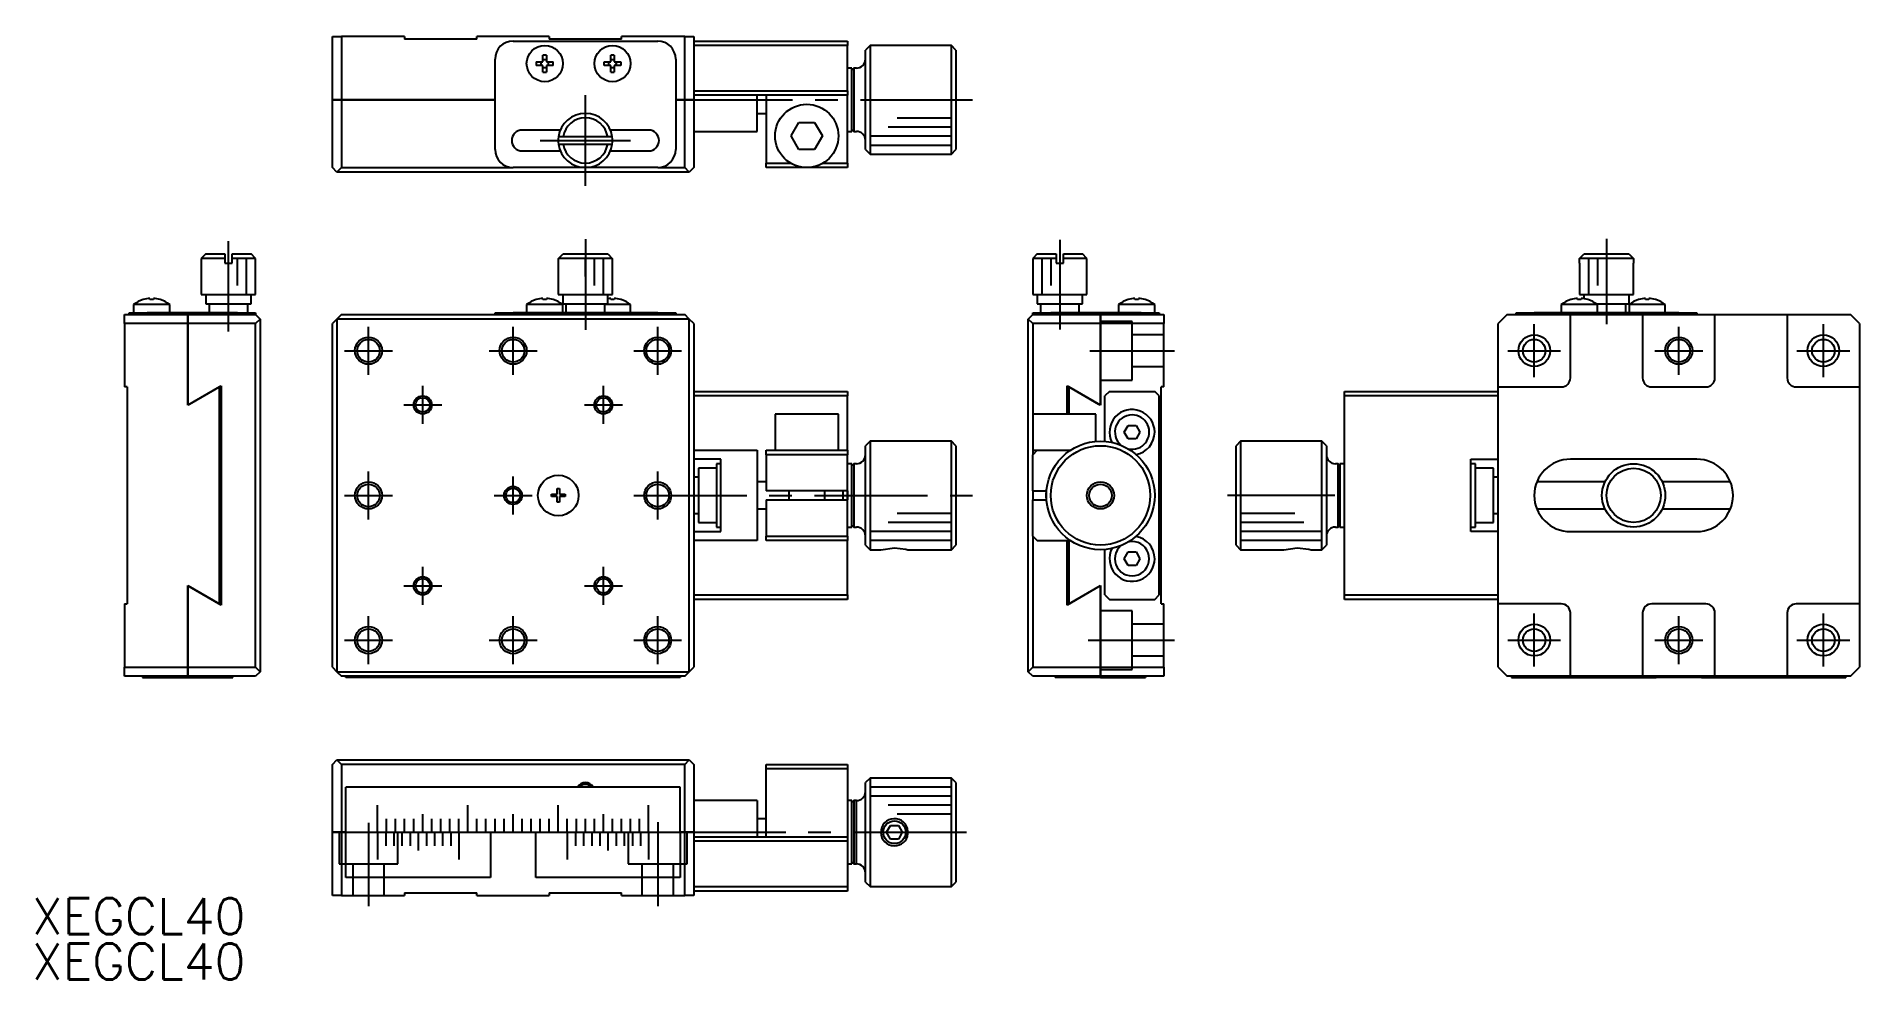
# Model space of a CAD drawing. Extents: x 18 to 220, y 13 to 118.
import ezdxf

# ---------------------------------------------------------------- set-up
doc = ezdxf.new("R2010")
doc.units = 0
doc.header["$LTSCALE"] = 10
doc.linetypes.add('CENTER', pattern=[2, 1.25, -0.25, 0.25, -0.25])
doc.linetypes.add('DASHED', pattern=[3.5, 2, -1.5])
doc.layers.get('0').update_dxf_attribs({"linetype": 'CONTINUOUS'})
doc.layers.add('1', color=7, linetype='CONTINUOUS')
doc.layers.add('CENTER', color=1, linetype='CENTER')
doc.styles.get("Standard").update_dxf_attribs({"font": 'txt.shx', "bigfont": '@extfont2.shx'})

msp = doc.modelspace()

# ---------------------------------------------------------------- linework, layer by layer
at = {"color": 7, "linetype": 'CONTINUOUS'}
for p, q in [((50.5, 110.5), (50.5, 117.5)), ((50.5, 117.5), (51.5, 117.5)), ((51.5, 117.5), (51.5, 110.5)), ((58.5, 117.5), (51.5, 117.5)), ((58.5, 117.5), (58.5, 117.2)), ((66.5, 117.2), (58.5, 117.2)), ((66.5, 117.2), (66.5, 117.5)), ((74.5, 117.5), (66.5, 117.5)), ((74.5, 117.5), (74.5, 117.2)), ((82.5, 117.2), (74.5, 117.2)), ((82.5, 117.2), (82.5, 117.5)), ((89.5, 117.5), (82.5, 117.5)), ((89.5, 110.5), (89.5, 117.5)), ((89.5, 117.5), (90.5, 117.5)), ((90.5, 117.5), (90.5, 110.5)), ((68.5, 105), (68.5, 115)), ((70.5, 117), (86.5, 117)), ((73.8, 114.7), (73.8, 115.428709)), ((74.2, 115.428709), (74.2, 114.7)), ((81.3, 114.7), (81.3, 115.428709)), ((81.7, 115.428709), (81.7, 114.7)), ((88.5, 115), (88.5, 105)), ((90.5, 117), (107.5, 117)), ((107.5, 116.5), (90.5, 116.5)), ((107.5, 117), (107.5, 116.5)), ((107.5, 111.5), (107.5, 116.5)), ((110, 116.5), (109.5, 116)), ((109.5, 105), (109.5, 116)), ((110, 116.5), (110, 104.5)), ((119, 116.5), (110, 116.5)), ((119, 104.5), (119, 116.5)), ((119.5, 116), (119, 116.5)), ((119.5, 116), (119.5, 105)), ((73.071291, 114.7), (73.8, 114.7)), ((73.8, 114.3), (73.071291, 114.3)), ((73.8, 113.571291), (73.8, 114.3)), ((74.2, 114.7), (74.928709, 114.7)), ((74.2, 114.3), (74.2, 113.571291)), ((74.928709, 114.3), (74.2, 114.3)), ((80.571291, 114.7), (81.3, 114.7)), ((81.3, 114.3), (80.571291, 114.3)), ((81.3, 113.571291), (81.3, 114.3)), ((81.7, 114.7), (82.428709, 114.7)), ((81.7, 114.3), (81.7, 113.571291)), ((82.428709, 114.3), (81.7, 114.3)), ((108, 114), (107.5, 114)), ((108, 107), (108, 114)), ((108.2, 114), (108, 113.8)), ((108, 107.2), (108, 113.8)), ((108.2, 114), (108.2, 107)), ((108.5, 114), (108.2, 114)), ((90.5, 111.5), (107.5, 111.5)), ((107.5, 111), (90.5, 111)), ((97.5, 107), (97.5, 111)), ((98.5, 111), (98.5, 103.5)), ((107.5, 111.5), (107.5, 111)), ((107.5, 103.5), (107.5, 111)), ((51.5, 110.5), (50.5, 110.5)), ((50.5, 103), (50.5, 110.5)), ((50.5, 110.5), (51.5, 110.5)), ((51.5, 110.5), (68.5, 110.5)), ((51.5, 110.5), (51.5, 103)), ((68.5, 110.5), (51.5, 110.5)), ((88.5, 110.5), (89.5, 110.5)), ((89.5, 110.5), (88.5, 110.5)), ((90.5, 110.5), (89.5, 110.5)), ((89.5, 103), (89.5, 110.5)), ((89.5, 110.5), (90.5, 110.5)), ((90.5, 110.5), (90.5, 103)), ((97.5, 109), (98.5, 109)), ((75.72917, 107.15), (71.5, 107.15)), ((85.5, 107.15), (81.27083, 107.15)), ((90.5, 107), (97.5, 107)), ((101.267949, 106.5), (102.133975, 108)), ((102.133975, 108), (103.866025, 108)), ((103.866025, 108), (104.732051, 106.5)), ((107.5, 107), (108, 107)), ((108, 107.2), (108.2, 107)), ((108.2, 107), (108.5, 107)), ((76.032207, 106.4), (75.526786, 106.4)), ((75.526786, 105.6), (76.032207, 105.6)), ((80.967793, 106.4), (76.032207, 106.4)), ((76.032207, 105.6), (80.967793, 105.6)), ((81.473214, 106.4), (80.967793, 106.4)), ((80.967793, 105.6), (81.473214, 105.6)), ((102.133975, 105), (101.267949, 106.5)), ((103.866025, 105), (102.133975, 105)), ((104.732051, 106.5), (103.866025, 105)), ((109.5, 105), (110, 104.5)), ((119, 104.5), (119.5, 105)), ((51, 102.5), (50.5, 103)), ((51.5, 103), (51, 102.5)), ((51.5, 103), (70.5, 103)), ((78.5, 103), (70.5, 103)), ((71.5, 104.85), (75.72917, 104.85)), ((86.5, 103), (78.5, 103)), ((81.27083, 104.85), (85.5, 104.85)), ((86.5, 103), (89.5, 103)), ((90, 102.5), (89.5, 103)), ((90.5, 103), (90, 102.5)), ((98.5, 103.5), (101.197224, 103.5)), ((98.5, 103), (98.5, 103.5)), ((103, 103), (98.5, 103)), ((107.5, 103), (103, 103)), ((104.802776, 103.5), (107.5, 103.5)), ((107.5, 103.5), (107.5, 103)), ((110, 104.5), (119, 104.5)), ((90, 102.5), (51, 102.5)), ((36.5, 93.45), (36, 92.95)), ((38.6, 92.95), (36, 92.95)), ((36, 92.95), (36, 88.95)), ((36.5, 93.45), (38.6, 93.45)), ((38.6, 93.45), (38.6, 92.95)), ((38.6, 92.95), (38.6, 92.45)), ((39.4, 93.45), (41.5, 93.45)), ((39.4, 92.95), (39.4, 93.45)), ((42, 92.95), (39.4, 92.95)), ((39.4, 92.45), (39.4, 92.95)), ((42, 92.95), (41.5, 93.45)), ((42, 88.95), (42, 92.95)), ((75.526786, 92.95), (76.032207, 93.45)), ((75.526786, 92.45), (75.526786, 92.95)), ((81.473214, 92.95), (75.526786, 92.95)), ((76.032207, 93.45), (80.967793, 93.45)), ((80.967793, 93.45), (81.473214, 92.95)), ((81.473214, 92.95), (81.473214, 92.45)), ((128.5, 93.45), (128, 92.95)), ((130.6, 92.95), (128, 92.95)), ((128, 92.95), (128, 88.95)), ((128.5, 93.45), (130.6, 93.45)), ((130.6, 93.45), (130.6, 92.95)), ((130.6, 92.95), (130.6, 92.45)), ((131.4, 93.45), (133.5, 93.45)), ((131.4, 92.95), (131.4, 93.45)), ((134, 92.95), (131.4, 92.95)), ((131.4, 92.45), (131.4, 92.95)), ((134, 92.95), (133.5, 93.45)), ((134, 88.95), (134, 92.95)), ((188.526786, 92.95), (189.032207, 93.45)), ((188.526786, 92.45), (188.526786, 92.95)), ((194.473214, 92.95), (188.526786, 92.95)), ((189.032207, 93.45), (193.967793, 93.45)), ((193.967793, 93.45), (194.473214, 92.95)), ((194.473214, 92.95), (194.473214, 92.45)), ((38.6, 92.45), (39.4, 92.45)), ((75.5, 92.45), (75.526786, 92.45)), ((75.5, 92.45), (75.5, 88.95)), ((81.473214, 92.45), (81.5, 92.45)), ((81.5, 88.95), (81.5, 92.45)), ((130.6, 92.45), (131.4, 92.45)), ((188.5, 92.45), (188.526786, 92.45)), ((188.5, 92.45), (188.5, 88.95)), ((194.473214, 92.45), (194.5, 92.45)), ((194.5, 88.95), (194.5, 92.45)), ((36, 88.95), (42, 88.95)), ((36.5, 88.95), (36.5, 87.95)), ((41.5, 87.95), (41.5, 88.95)), ((75.5, 88.95), (81.5, 88.95)), ((76, 88.95), (76, 87.95)), ((81, 87.95), (81, 88.95)), ((128, 88.95), (131, 88.95)), ((128.5, 88.95), (128.5, 87.95)), ((131, 88.95), (134, 88.95)), ((133.5, 87.95), (133.5, 88.95)), ((188.5, 88.95), (194.5, 88.95)), ((189, 88.95), (189, 88.504362)), ((194, 87.95), (194, 88.95)), ((27.5, 86.75), (34.5, 86.75)), ((27.5, 85.75), (27.5, 86.75)), ((28, 86.75), (28, 86.95)), ((28, 86.95), (30, 86.95)), ((32.5, 87.847999), (28.5, 87.847999)), ((28.5, 87.847999), (28.5, 86.95)), ((29.571291, 88.405732), (29.55, 88.405732)), ((40, 86.95), (30, 86.95)), ((30.3, 88.405732), (30.3, 88.537475)), ((30.7, 88.405732), (30.3, 88.405732)), ((30.7, 88.537475), (30.7, 88.405732)), ((31.45, 88.405732), (31.428709, 88.405732)), ((32.5, 86.95), (32.5, 87.847999)), ((34.5, 86.75), (34.5, 85.75)), ((34.5, 86.75), (42, 86.75)), ((34.5, 85.75), (34.5, 86.75)), ((36.5, 87.95), (41.5, 87.95)), ((36.85, 87.95), (36.85, 86.95)), ((40, 86.95), (42, 86.95)), ((41.15, 86.95), (41.15, 87.95)), ((42, 86.95), (42, 86.75)), ((42, 86.75), (42.5, 86.25)), ((51.5, 86.75), (51, 86.25)), ((51.5, 86.75), (70.5, 86.75)), ((68.5, 86.75), (68.5, 86.95)), ((68.5, 86.95), (70.5, 86.95)), ((86.5, 86.95), (70.5, 86.95)), ((86.5, 86.75), (70.5, 86.75)), ((70.5, 86.75), (86.5, 86.75)), ((76, 87.847999), (72, 87.847999)), ((72, 87.847999), (72, 86.95)), ((73.071291, 88.405732), (73.05, 88.405732)), ((73.8, 88.405732), (73.8, 88.537475)), ((74.2, 88.405732), (73.8, 88.405732)), ((74.2, 88.537475), (74.2, 88.405732)), ((74.95, 88.405732), (74.928709, 88.405732)), ((76, 87.95), (81, 87.95)), ((76, 86.95), (76, 87.847999)), ((76.35, 87.95), (76.35, 86.95)), ((80.65, 86.95), (80.65, 87.95)), ((83.5, 87.847999), (80.65, 87.847999)), ((81.3, 88.405732), (81.3, 88.537475)), ((81.7, 88.405732), (81.3, 88.405732)), ((81.7, 88.537475), (81.7, 88.405732)), ((82.45, 88.405732), (82.428709, 88.405732)), ((83.5, 86.95), (83.5, 87.847999)), ((86.5, 86.95), (88.5, 86.95)), ((86.5, 86.75), (89.5, 86.75)), ((88.5, 86.95), (88.5, 86.75)), ((90, 86.25), (89.5, 86.75)), ((127.5, 86.25), (128, 86.75)), ((128, 86.75), (128, 86.95)), ((128, 86.95), (130, 86.95)), ((128, 86.75), (135.5, 86.75)), ((128.5, 87.95), (131, 87.95)), ((128.85, 87.95), (128.85, 86.95)), ((140, 86.95), (130, 86.95)), ((131, 87.95), (133.5, 87.95)), ((133.15, 86.95), (133.15, 87.95)), ((135.5, 86.75), (142.5, 86.75)), ((135.5, 85.75), (135.5, 86.75)), ((135.5, 86.75), (135.5, 85.75)), ((141.5, 87.847999), (137.5, 87.847999)), ((137.5, 87.847999), (137.5, 86.95)), ((138.571291, 88.405732), (138.55, 88.405732)), ((139.3, 88.405732), (139.3, 88.537475)), ((139.7, 88.405732), (139.3, 88.405732)), ((139.7, 88.537475), (139.7, 88.405732)), ((140, 86.95), (142, 86.95)), ((140.45, 88.405732), (140.428709, 88.405732)), ((141.5, 86.95), (141.5, 87.847999)), ((142, 86.95), (142, 86.75)), ((142.5, 86.75), (142.5, 85.75)), ((180.5, 86.75), (179.5, 85.75)), ((180.5, 86.75), (187.5, 86.75)), ((181.5, 86.75), (181.5, 86.95)), ((181.5, 86.95), (183.5, 86.95)), ((199.5, 86.95), (183.5, 86.95)), ((188.5, 87.847999), (186.5, 87.847999)), ((186.5, 87.847999), (186.5, 86.95)), ((187.5, 79.75), (187.5, 86.75)), ((187.5, 86.75), (195.5, 86.75)), ((187.571291, 88.405732), (187.55, 88.405732)), ((188.3, 88.405732), (188.3, 88.537475)), ((188.7, 88.405732), (188.3, 88.405732)), ((190.5, 87.847999), (188.5, 87.847999)), ((188.7, 88.537475), (188.7, 88.405732)), ((189.45, 88.405732), (189.428709, 88.405732)), ((190.365476, 87.95), (194, 87.95)), ((190.5, 86.95), (190.5, 87.847999)), ((193.65, 86.95), (193.65, 87.95)), ((196, 87.847999), (194, 87.847999)), ((194, 87.847999), (194, 86.95)), ((195.071291, 88.405732), (195.05, 88.405732)), ((195.5, 86.75), (195.5, 79.75)), ((195.5, 86.75), (203.5, 86.75)), ((195.8, 88.405732), (195.8, 88.537475)), ((196.2, 88.405732), (195.8, 88.405732)), ((198, 87.847999), (196, 87.847999)), ((196.2, 88.537475), (196.2, 88.405732)), ((196.95, 88.405732), (196.928709, 88.405732)), ((198, 86.95), (198, 87.847999)), ((199.5, 86.95), (201.5, 86.95)), ((201.5, 86.95), (201.5, 86.75)), ((203.5, 79.75), (203.5, 86.75)), ((203.5, 86.75), (211.5, 86.75)), ((211.5, 86.75), (211.5, 79.75)), ((211.5, 86.75), (218.5, 86.75)), ((219.5, 85.75), (218.5, 86.75)), ((34.5, 85.75), (27.5, 85.75)), ((27.5, 85.75), (27.5, 78.75)), ((34.5, 76.85), (34.5, 85.75)), ((34.5, 85.75), (34.5, 76.85)), ((42, 85.75), (34.5, 85.75)), ((42.5, 86.25), (42, 85.75)), ((42, 47.75), (42, 85.75)), ((42.5, 86.25), (42.5, 47.25)), ((51, 86.25), (50.5, 85.75)), ((50.5, 47.75), (50.5, 85.75)), ((51, 86.25), (51, 47.25)), ((90, 86.25), (51, 86.25)), ((90, 47.25), (90, 86.25)), ((90.5, 85.75), (90, 86.25)), ((90.5, 85.75), (90.5, 47.75)), ((128, 85.75), (127.5, 86.25)), ((127.5, 47.25), (127.5, 86.25)), ((135.5, 85.75), (128, 85.75)), ((128, 85.75), (128, 75.75)), ((142.5, 85.75), (135.5, 85.75)), ((135.5, 85.75), (135.5, 76.85)), ((135.5, 76.85), (135.5, 85.75)), ((142.5, 78.75), (142.5, 85.75)), ((179.5, 78.75), (179.5, 85.75)), ((219.5, 85.75), (219.5, 78.75)), ((27.8, 78.75), (27.5, 78.75)), ((27.8, 78.75), (27.8, 54.75)), ((38, 78.75), (34.5, 76.729274)), ((34.7, 76.85), (38.2, 78.870726)), ((38, 54.75), (38, 78.75)), ((38.2, 78.870726), (38.2, 54.629274)), ((131.8, 78.870726), (135.3, 76.85)), ((131.8, 75.75), (131.8, 78.870726)), ((132, 78.75), (132, 75.75)), ((135.5, 76.729274), (132, 78.75)), ((142.5, 78.75), (142.2, 78.75)), ((142.2, 54.75), (142.2, 78.75)), ((179.5, 78.75), (186.5, 78.75)), ((179.5, 54.75), (179.5, 78.75)), ((196.5, 78.75), (202.5, 78.75)), ((212.5, 78.75), (219.5, 78.75)), ((219.5, 78.75), (219.5, 54.75)), ((34.5, 76.729274), (34.5, 76.85)), ((34.5, 76.85), (34.7, 76.85)), ((90.5, 78.25), (107.5, 78.25)), ((107.5, 77.75), (90.5, 77.75)), ((107.5, 78.25), (107.5, 77.75)), ((107.5, 71.75), (107.5, 77.75)), ((135.3, 76.85), (135.5, 76.85)), ((135.5, 76.85), (135.5, 76.729274)), ((136.5, 78.25), (136, 77.75)), ((136, 72.72913), (136, 77.75)), ((136.5, 78.25), (141.5, 78.25)), ((142, 77.75), (141.5, 78.25)), ((142, 55.75), (142, 77.75)), ((162.5, 78.25), (179.5, 78.25)), ((162.5, 77.75), (162.5, 78.25)), ((179.5, 77.75), (162.5, 77.75)), ((162.5, 55.75), (162.5, 77.75)), ((38.2, 75.75), (38, 75.75)), ((103, 75.75), (99.5, 75.75)), ((99.5, 75.75), (99.5, 71.75)), ((106.5, 75.75), (103, 75.75)), ((106.5, 71.75), (106.5, 75.75)), ((135, 75.75), (128, 75.75)), ((128, 75.75), (128, 71.75)), ((135, 72.72913), (135, 75.75)), ((110, 72.75), (109.5, 72.25)), ((110, 72.75), (110, 66.75)), ((119, 72.75), (110, 72.75)), ((119, 60.75), (119, 72.75)), ((119.5, 72.25), (119, 72.75)), ((138.133975, 73.75), (138.566987, 74.5)), ((138.566987, 73), (138.133975, 73.75)), ((138.566987, 74.5), (139.433013, 74.5)), ((139.433013, 73), (138.566987, 73)), ((139.433013, 74.5), (139.866025, 73.75)), ((139.866025, 73.75), (139.433013, 73)), ((151, 72.75), (150.5, 72.25)), ((151, 72.75), (151, 66.75)), ((160, 72.75), (151, 72.75)), ((160, 60.75), (160, 72.75)), ((160.5, 72.25), (160, 72.75)), ((38, 71.75), (38.2, 71.75)), ((90.5, 71.75), (97.5, 71.75)), ((93.5, 70.75), (90.5, 70.75)), ((93.5, 66.75), (93.5, 70.75)), ((97.5, 71.75), (97.5, 61.75)), ((98.5, 71.25), (98.5, 71.75)), ((98.5, 71.75), (101.197224, 71.75)), ((98.5, 71.25), (98.5, 67.25)), ((107.5, 71.25), (98.5, 71.25)), ((101.197224, 71.75), (103, 71.75)), ((103, 71.75), (104.802776, 71.75)), ((104.802776, 71.75), (107.5, 71.75)), ((107.5, 71.75), (107.5, 71.25)), ((107.5, 67.25), (107.5, 71.25)), ((109.5, 66.75), (109.5, 72.25)), ((119.5, 72.25), (119.5, 61.25)), ((128, 71.75), (128.5, 71.75)), ((128.5, 71.75), (128, 71.25)), ((128, 71.75), (128, 71.25)), ((128, 67.25), (128, 71.25)), ((128.5, 71.75), (132.183375, 71.75)), ((150.5, 66.75), (150.5, 72.25)), ((160.5, 72.25), (160.5, 61.25)), ((176.5, 70.75), (179.5, 70.75)), ((176.5, 62.75), (176.5, 70.75)), ((201.5, 70.75), (187.5, 70.75)), ((38.2, 70.25), (38, 70.25)), ((91, 68.75), (90.5, 68.75)), ((91, 69.75), (91, 63.75)), ((93, 69.75), (91, 69.75)), ((93, 70.25), (93, 63.25)), ((93.5, 70.25), (93, 70.25)), ((108, 70.25), (107.5, 70.25)), ((108, 66.75), (108, 70.25)), ((108.2, 70.25), (108, 70.05)), ((108.2, 70.25), (108.2, 66.75)), ((108.5, 70.25), (108.2, 70.25)), ((161.8, 70.25), (161.5, 70.25)), ((161.8, 63.25), (161.8, 70.25)), ((162, 70.05), (161.8, 70.25)), ((162, 70.25), (162, 70.05)), ((162, 70.25), (162, 63.25)), ((162.5, 70.25), (162, 70.25)), ((177, 70.25), (176.5, 70.25)), ((177, 69.75), (177, 70.25)), ((177, 66.75), (177, 70.25)), ((179, 69.75), (177, 69.75)), ((179, 63.75), (179, 69.75)), ((179.5, 68.75), (179, 68.75)), ((74.75, 66.625), (74.75, 66.875)), ((74.75, 66.875), (75.375, 66.875)), ((75.375, 66.625), (74.75, 66.625)), ((75.375, 66.875), (75.375, 67.5)), ((75.375, 67.5), (75.625, 67.5)), ((75.375, 66), (75.375, 66.625)), ((75.625, 67.5), (75.625, 66.875)), ((75.625, 66.875), (76.25, 66.875)), ((76.25, 66.625), (75.625, 66.625)), ((75.625, 66.625), (75.625, 66)), ((76.25, 66.875), (76.25, 66.625)), ((93.5, 62.75), (93.5, 66.75)), ((98.5, 68.25), (97.5, 68.25)), ((107.5, 67.25), (98.5, 67.25)), ((101, 67.25), (101, 66.250019)), ((105, 66.250019), (105, 67.25)), ((107.5, 66.75), (107.5, 67.25)), ((107.5, 67.25), (107.5, 66.75)), ((107.5, 66.25), (107.5, 66.75)), ((107.5, 66.75), (107.5, 66.25)), ((108, 63.25), (108, 66.75)), ((108.2, 66.75), (108.2, 63.25)), ((109.5, 61.25), (109.5, 66.75)), ((110, 66.75), (110, 60.75)), ((128, 67.25), (128, 66.25)), ((128, 67.25), (129.52087, 67.25)), ((129.5, 67.25), (129.5, 66.75)), ((129.5, 66.75), (129.5, 66.250019)), ((150.5, 61.25), (150.5, 66.75)), ((151, 66.75), (151, 60.75)), ((177, 63.25), (177, 66.75)), ((191.337445, 68.25), (183.791901, 68.25)), ((191.337671, 68.25), (191.337543, 68.25)), ((205.208099, 68.25), (197.662278, 68.25)), ((75.625, 66), (75.375, 66)), ((90.5, 64.75), (91, 64.75)), ((97.5, 65.25), (98.5, 65.25)), ((98.5, 66.25), (107.5, 66.25)), ((98.5, 66.25), (98.5, 62.25)), ((107.5, 62.25), (107.5, 66.25)), ((128, 62.25), (128, 66.25)), ((128, 66.25), (129.52087, 66.25)), ((179, 64.75), (179.5, 64.75)), ((183.791901, 65.25), (191.337426, 65.25)), ((191.337537, 65.25), (191.337647, 65.25)), ((197.662278, 65.25), (205.208099, 65.25)), ((38, 63.25), (38.2, 63.25)), ((90.5, 62.75), (93.5, 62.75)), ((91, 63.75), (93, 63.75)), ((93, 63.25), (93.5, 63.25)), ((107.5, 63.25), (108, 63.25)), ((108, 63.45), (108.2, 63.25)), ((108.2, 63.25), (108.5, 63.25)), ((161.5, 63.25), (161.8, 63.25)), ((161.8, 63.25), (162, 63.45)), ((162, 63.45), (162, 63.25)), ((162, 63.25), (162.5, 63.25)), ((176.5, 63.25), (177, 63.25)), ((179.5, 62.75), (176.5, 62.75)), ((177, 63.25), (177, 63.75)), ((177, 63.75), (179, 63.75)), ((187.5, 62.75), (201.5, 62.75)), ((38, 61.75), (38.2, 61.75)), ((97.5, 61.75), (90.5, 61.75)), ((98.5, 62.25), (107.5, 62.25)), ((98.5, 61.75), (98.5, 62.25)), ((107.5, 61.75), (98.5, 61.75)), ((107.5, 62.25), (107.5, 61.75)), ((107.5, 55.75), (107.5, 61.75)), ((109.5, 61.25), (110, 60.75)), ((110, 60.75), (111.200005, 60.75)), ((111.200005, 60.75), (112.704625, 60.940519)), ((111.200005, 60.75), (111.200219, 60.75)), ((111.200219, 60.75), (111.200466, 60.75)), ((112.704625, 60.940522), (113.961694, 60.805096)), ((113.961694, 60.805096), (114.199995, 60.75)), ((114.199995, 60.75), (119, 60.75)), ((119, 60.75), (119.5, 61.25)), ((128, 62.25), (128.5, 61.75)), ((128, 62.25), (128, 47.75)), ((128.5, 61.75), (132.183375, 61.75)), ((131.8, 54.629274), (131.8, 61.75)), ((132, 61.75), (132, 54.75)), ((136, 55.75), (136, 60.77087)), ((150.5, 61.25), (151, 60.75)), ((151, 60.75), (155.800005, 60.75)), ((155.800005, 60.75), (157.280327, 60.94049)), ((157.280327, 60.94049), (158.561646, 60.805106)), ((158.561646, 60.805106), (158.799995, 60.75)), ((158.799534, 60.75), (158.799781, 60.75)), ((158.799781, 60.75), (158.799995, 60.75)), ((158.799995, 60.75), (160, 60.75)), ((160, 60.75), (160.5, 61.25)), ((138.133975, 59.75), (138.566987, 60.5)), ((138.566987, 59), (138.133975, 59.75)), ((138.566987, 60.5), (139.433013, 60.5)), ((139.433013, 59), (138.566987, 59)), ((139.433013, 60.5), (139.866025, 59.75)), ((139.866025, 59.75), (139.433013, 59)), ((34.5, 56.770726), (38, 54.75)), ((34.5, 56.65), (34.5, 56.770726)), ((34.5, 47.75), (34.5, 56.65)), ((34.7, 56.65), (34.5, 56.65)), ((34.5, 56.65), (34.5, 47.75)), ((38.2, 54.629274), (34.7, 56.65)), ((135.3, 56.65), (131.8, 54.629274)), ((132, 54.75), (135.5, 56.770726)), ((135.5, 56.65), (135.3, 56.65)), ((135.5, 56.770726), (135.5, 56.65)), ((135.5, 56.65), (135.5, 47.75)), ((135.5, 47.75), (135.5, 56.65)), ((27.5, 54.75), (27.5, 47.75)), ((27.5, 54.75), (27.8, 54.75)), ((90.5, 55.75), (107.5, 55.75)), ((107.5, 55.25), (90.5, 55.25)), ((107.5, 55.75), (107.5, 55.25)), ((136, 55.75), (136.5, 55.25)), ((136.5, 55.25), (141.5, 55.25)), ((141.5, 55.25), (142, 55.75)), ((142.2, 54.75), (142.5, 54.75)), ((142.5, 47.75), (142.5, 54.75)), ((162.5, 55.75), (179.5, 55.75)), ((162.5, 55.25), (162.5, 55.75)), ((179.5, 55.25), (162.5, 55.25)), ((186.5, 54.75), (179.5, 54.75)), ((179.5, 47.75), (179.5, 54.75)), ((202.5, 54.75), (196.5, 54.75)), ((219.5, 54.75), (212.5, 54.75)), ((219.5, 54.75), (219.5, 47.75)), ((187.5, 46.75), (187.5, 53.75)), ((195.5, 53.75), (195.5, 46.75)), ((203.5, 46.75), (203.5, 53.75)), ((211.5, 53.75), (211.5, 46.75)), ((27.5, 47.75), (34.5, 47.75)), ((27.5, 46.75), (27.5, 47.75)), ((34.5, 46.75), (27.5, 46.75)), ((29.5, 46.75), (29.5, 46.6)), ((29.5, 46.6), (34.5, 46.6)), ((34.5, 47.75), (34.5, 46.75)), ((34.5, 47.75), (42, 47.75)), ((34.5, 46.75), (34.5, 47.75)), ((34.5, 46.75), (34.5, 46.6)), ((34.5, 46.75), (34.5, 46.6)), ((42, 46.75), (34.5, 46.75)), ((34.5, 46.6), (39.5, 46.6)), ((39.5, 46.6), (39.5, 46.75)), ((42, 47.75), (42.5, 47.25)), ((42.5, 47.25), (42, 46.75)), ((50.5, 47.75), (51, 47.25)), ((51, 47.25), (90, 47.25)), ((51, 47.25), (51.5, 46.75)), ((89.5, 46.75), (51.5, 46.75)), ((52, 46.6), (52, 46.75)), ((89, 46.6), (52, 46.6)), ((89, 46.75), (89, 46.6)), ((89.5, 46.75), (90, 47.25)), ((90, 47.25), (90.5, 47.75)), ((127.5, 47.25), (128, 47.75)), ((128, 46.75), (127.5, 47.25)), ((128, 47.75), (135.5, 47.75)), ((135.5, 46.75), (128, 46.75)), ((130.5, 46.75), (130.5, 46.6)), ((135.5, 46.6), (130.5, 46.6)), ((135.5, 47.75), (142.5, 47.75)), ((135.5, 46.75), (135.5, 47.75)), ((135.5, 47.75), (135.5, 46.75)), ((135.5, 46.75), (135.5, 46.6)), ((135.5, 46.6), (135.5, 46.75)), ((142.5, 46.75), (135.5, 46.75)), ((135.5, 46.6), (140.5, 46.6)), ((140.5, 46.75), (140.5, 46.6)), ((142.5, 47.75), (142.5, 46.75)), ((179.5, 47.75), (180.5, 46.75)), ((187.5, 46.75), (180.5, 46.75)), ((181, 46.75), (181, 46.6)), ((181, 46.6), (197, 46.6)), ((195.5, 46.75), (187.5, 46.75)), ((203.5, 46.75), (195.5, 46.75)), ((197, 46.75), (197, 46.6)), ((197.5, 46.6), (197.01, 46.6)), ((198.5, 46.6), (197.5, 46.6)), ((199.5, 46.6), (198.5, 46.6)), ((200.5, 46.6), (199.5, 46.6)), ((201.5, 46.6), (200.5, 46.6)), ((201.99, 46.6), (201.5, 46.6)), ((202, 46.75), (202, 46.6)), ((202, 46.6), (218, 46.6)), ((211.5, 46.75), (203.5, 46.75)), ((218.5, 46.75), (211.5, 46.75)), ((218, 46.75), (218, 46.6)), ((218.5, 46.75), (219.5, 47.75)), ((50.5, 37), (51, 37.5)), ((50.5, 29.5), (50.5, 37)), ((51, 37.5), (51.5, 37)), ((51, 37.5), (90, 37.5)), ((51.5, 37), (51.5, 29.5)), ((89.5, 37), (51.5, 37)), ((89.5, 37), (90, 37.5)), ((89.5, 29.5), (89.5, 37)), ((90, 37.5), (90.5, 37)), ((90.5, 37), (90.5, 29.5)), ((98.5, 37), (107.5, 37)), ((98.5, 36.5), (98.5, 37)), ((107.5, 36.5), (98.5, 36.5)), ((98.5, 29), (98.5, 36.5)), ((107.5, 37), (107.5, 36.5)), ((107.5, 36.5), (107.5, 29)), ((52, 29.5), (52, 34.5)), ((89, 34.5), (52, 34.5)), ((89, 29.5), (89, 34.5)), ((110, 35.5), (109.5, 35)), ((109.5, 24), (109.5, 35)), ((110, 35.5), (110, 23.5)), ((119, 35.5), (110, 35.5)), ((119, 23.5), (119, 35.5)), ((119.5, 35), (119, 35.5)), ((119.5, 35), (119.5, 24)), ((97.5, 33), (90.5, 33)), ((97.5, 33), (97.5, 29)), ((108, 33), (107.5, 33)), ((108, 26), (108, 33)), ((108.2, 33), (108, 32.8)), ((108, 26.2), (108, 32.8)), ((108.2, 33), (108.2, 26)), ((108.5, 33), (108.2, 33)), ((98.5, 31), (97.5, 31)), ((50.5, 22.5), (50.5, 29.5)), ((50.5, 29.5), (51.5, 29.5)), ((51.5, 29.5), (50.5, 29.5)), ((51.5, 29.5), (51.5, 22.5)), ((51.99, 29.5), (51.5, 29.5)), ((51.5, 29.5), (51.99, 29.5)), ((52, 24.5), (52, 29.5)), ((52, 29.5), (55.49, 29.5)), ((52, 29.5), (55.49, 29.5)), ((55.49, 29.5), (55.5, 29.5)), ((55.49, 29.5), (55.5, 29.5)), ((55.5, 29.5), (55.51, 29.5)), ((55.5, 29.5), (55.51, 29.5)), ((55.51, 29.5), (56.39, 29.5)), ((55.51, 29.5), (56.39, 29.5)), ((56.39, 29.5), (56.4, 29.5)), ((56.39, 29.5), (56.4, 29.5)), ((56.4, 29.5), (56.41, 29.5)), ((56.4, 29.5), (56.41, 29.5)), ((56.41, 29.5), (56.49, 29.5)), ((56.41, 29.5), (56.5, 29.5)), ((56.49, 29.5), (56.5, 29.5)), ((56.5, 29.5), (56.51, 29.5)), ((56.5, 29.5), (57.29, 29.5)), ((56.51, 29.5), (57.29, 29.5)), ((57.29, 29.5), (57.3, 29.5)), ((57.29, 29.5), (57.3, 29.5)), ((57.3, 29.5), (57.31, 29.5)), ((57.3, 29.5), (57.31, 29.5)), ((57.31, 29.5), (57.49, 29.5)), ((57.31, 29.5), (57.5, 29.5)), ((57.49, 29.5), (57.5, 29.5)), ((57.5, 29.5), (57.51, 29.5)), ((57.5, 29.5), (58.19, 29.5)), ((57.51, 29.5), (58.19, 29.5)), ((58.19, 29.5), (58.2, 29.5)), ((58.19, 29.5), (58.2, 29.5)), ((58.2, 29.5), (58.21, 29.5)), ((58.2, 29.5), (58.21, 29.5)), ((58.21, 29.5), (58.49, 29.5)), ((58.21, 29.5), (58.5, 29.5)), ((58.49, 29.5), (58.5, 29.5)), ((58.5, 29.5), (58.51, 29.5)), ((58.5, 29.5), (59.09, 29.5)), ((58.51, 29.5), (59.09, 29.5)), ((59.09, 29.5), (59.1, 29.5)), ((59.09, 29.5), (59.1, 29.5)), ((59.1, 29.5), (59.11, 29.5)), ((59.1, 29.5), (59.11, 29.5)), ((59.11, 29.5), (59.49, 29.5)), ((59.11, 29.5), (59.5, 29.5)), ((59.49, 29.5), (59.5, 29.5)), ((59.5, 29.5), (59.51, 29.5)), ((59.5, 29.5), (59.99, 29.5)), ((59.51, 29.5), (59.99, 29.5)), ((59.99, 29.5), (60, 29.5)), ((59.99, 29.5), (60, 29.5)), ((60, 29.5), (60.01, 29.5)), ((60, 29.5), (60.01, 29.5)), ((60.01, 29.5), (60.49, 29.5)), ((60.01, 29.5), (60.5, 29.5)), ((60.49, 29.5), (60.5, 29.5)), ((60.5, 29.5), (60.51, 29.5)), ((60.5, 29.5), (60.89, 29.5)), ((60.51, 29.5), (60.89, 29.5)), ((60.89, 29.5), (60.9, 29.5)), ((60.89, 29.5), (60.9, 29.5)), ((60.9, 29.5), (60.91, 29.5)), ((60.9, 29.5), (60.91, 29.5)), ((60.91, 29.5), (61.49, 29.5)), ((60.91, 29.5), (61.5, 29.5)), ((61.49, 29.5), (61.5, 29.5)), ((61.5, 29.5), (61.51, 29.5)), ((61.5, 29.5), (61.79, 29.5)), ((61.51, 29.5), (61.79, 29.5)), ((61.79, 29.5), (61.8, 29.5)), ((61.79, 29.5), (61.8, 29.5)), ((61.8, 29.5), (61.81, 29.5)), ((61.8, 29.5), (61.81, 29.5)), ((61.81, 29.5), (62.49, 29.5)), ((61.81, 29.5), (62.5, 29.5)), ((62.49, 29.5), (62.5, 29.5)), ((62.5, 29.5), (62.51, 29.5)), ((62.5, 29.5), (62.69, 29.5)), ((62.51, 29.5), (62.69, 29.5)), ((62.69, 29.5), (62.7, 29.5)), ((62.69, 29.5), (62.7, 29.5)), ((62.7, 29.5), (62.71, 29.5)), ((62.7, 29.5), (62.71, 29.5)), ((62.71, 29.5), (63.49, 29.5)), ((62.71, 29.5), (63.5, 29.5)), ((63.49, 29.5), (63.5, 29.5)), ((63.5, 29.5), (63.51, 29.5)), ((63.5, 29.5), (63.59, 29.5)), ((63.51, 29.5), (63.59, 29.5)), ((63.59, 29.5), (63.6, 29.5)), ((63.59, 29.5), (63.6, 29.5)), ((63.6, 29.5), (63.61, 29.5)), ((63.6, 29.5), (63.61, 29.5)), ((63.61, 29.5), (64.49, 29.5)), ((63.61, 29.5), (64.49, 29.5)), ((64.49, 29.5), (64.5, 29.5)), ((64.49, 29.5), (64.5, 29.5)), ((64.5, 29.5), (64.51, 29.5)), ((64.5, 29.5), (64.51, 29.5)), ((64.51, 29.5), (65.49, 29.5)), ((64.51, 29.5), (65.5, 29.5)), ((65.49, 29.5), (65.5, 29.5)), ((65.5, 29.5), (65.51, 29.5)), ((65.5, 29.5), (66.5, 29.5)), ((65.51, 29.5), (66.49, 29.5)), ((66.49, 29.5), (66.5, 29.5)), ((66.5, 29.5), (66.51, 29.5)), ((66.5, 29.5), (67.5, 29.5)), ((66.51, 29.5), (67.49, 29.5)), ((67.49, 29.5), (67.5, 29.5)), ((67.5, 29.5), (67.51, 29.5)), ((67.5, 29.5), (68, 29.5)), ((67.51, 29.5), (68, 29.5)), ((68, 29.5), (68, 24.5)), ((68, 29.5), (68.01, 29.5)), ((68.01, 29.5), (68.5, 29.5)), ((68.5, 29.5), (69.5, 29.5)), ((69.5, 29.5), (70.5, 29.5)), ((70.5, 29.5), (71.5, 29.5)), ((71.5, 29.5), (72.5, 29.5)), ((72.5, 29.5), (72.99, 29.5)), ((72.99, 29.5), (73, 29.5)), ((73, 24.5), (73, 29.5)), ((73, 29.5), (73.49, 29.5)), ((73, 29.5), (73.5, 29.5)), ((73.49, 29.5), (73.5, 29.5)), ((73.5, 29.5), (73.51, 29.5)), ((73.5, 29.5), (74.5, 29.5)), ((73.51, 29.5), (74.49, 29.5)), ((74.49, 29.5), (74.5, 29.5)), ((74.5, 29.5), (74.51, 29.5)), ((74.5, 29.5), (75.5, 29.5)), ((74.51, 29.5), (75.49, 29.5)), ((75.49, 29.5), (75.5, 29.5)), ((75.5, 29.5), (75.51, 29.5)), ((75.5, 29.5), (76.49, 29.5)), ((75.51, 29.5), (76.49, 29.5)), ((76.49, 29.5), (76.5, 29.5)), ((76.49, 29.5), (76.5, 29.5)), ((76.5, 29.5), (76.51, 29.5)), ((76.5, 29.5), (76.51, 29.5)), ((76.51, 29.5), (77.39, 29.5)), ((76.51, 29.5), (77.39, 29.5)), ((77.39, 29.5), (77.4, 29.5)), ((77.39, 29.5), (77.4, 29.5)), ((77.4, 29.5), (77.41, 29.5)), ((77.4, 29.5), (77.41, 29.5)), ((77.41, 29.5), (77.49, 29.5)), ((77.41, 29.5), (77.5, 29.5)), ((77.49, 29.5), (77.5, 29.5)), ((77.5, 29.5), (77.51, 29.5)), ((77.5, 29.5), (78.29, 29.5)), ((77.51, 29.5), (78.29, 29.5)), ((78.29, 29.5), (78.3, 29.5)), ((78.29, 29.5), (78.3, 29.5)), ((78.3, 29.5), (78.31, 29.5)), ((78.3, 29.5), (78.31, 29.5)), ((78.31, 29.5), (78.49, 29.5)), ((78.31, 29.5), (78.5, 29.5)), ((78.49, 29.5), (78.5, 29.5)), ((78.5, 29.5), (78.51, 29.5)), ((78.5, 29.5), (79.19, 29.5)), ((78.51, 29.5), (79.19, 29.5)), ((79.19, 29.5), (79.2, 29.5)), ((79.19, 29.5), (79.2, 29.5)), ((79.2, 29.5), (79.21, 29.5)), ((79.2, 29.5), (79.21, 29.5)), ((79.21, 29.5), (79.49, 29.5)), ((79.21, 29.5), (79.5, 29.5)), ((79.49, 29.5), (79.5, 29.5)), ((79.5, 29.5), (79.51, 29.5)), ((79.5, 29.5), (80.09, 29.5)), ((79.51, 29.5), (80.09, 29.5)), ((80.09, 29.5), (80.1, 29.5)), ((80.09, 29.5), (80.1, 29.5)), ((80.1, 29.5), (80.11, 29.5)), ((80.1, 29.5), (80.11, 29.5)), ((80.11, 29.5), (80.49, 29.5)), ((80.11, 29.5), (80.5, 29.5)), ((80.49, 29.5), (80.5, 29.5)), ((80.5, 29.5), (80.51, 29.5)), ((80.5, 29.5), (80.99, 29.5)), ((80.51, 29.5), (80.99, 29.5)), ((80.99, 29.5), (81, 29.5)), ((80.99, 29.5), (81, 29.5)), ((81, 29.5), (81.01, 29.5)), ((81, 29.5), (81.01, 29.5)), ((81.01, 29.5), (81.49, 29.5)), ((81.01, 29.5), (81.5, 29.5)), ((81.49, 29.5), (81.5, 29.5)), ((81.5, 29.5), (81.51, 29.5)), ((81.5, 29.5), (81.89, 29.5)), ((81.51, 29.5), (81.89, 29.5)), ((81.89, 29.5), (81.9, 29.5)), ((81.89, 29.5), (81.9, 29.5)), ((81.9, 29.5), (81.91, 29.5)), ((81.9, 29.5), (81.91, 29.5)), ((81.91, 29.5), (82.49, 29.5)), ((81.91, 29.5), (82.5, 29.5)), ((82.49, 29.5), (82.5, 29.5)), ((82.5, 29.5), (82.51, 29.5)), ((82.5, 29.5), (82.79, 29.5)), ((82.51, 29.5), (82.79, 29.5)), ((82.79, 29.5), (82.8, 29.5)), ((82.79, 29.5), (82.8, 29.5)), ((82.8, 29.5), (82.81, 29.5)), ((82.8, 29.5), (82.81, 29.5)), ((82.81, 29.5), (83.49, 29.5)), ((82.81, 29.5), (83.5, 29.5)), ((83.49, 29.5), (83.5, 29.5)), ((83.5, 29.5), (83.51, 29.5)), ((83.5, 29.5), (83.69, 29.5)), ((83.51, 29.5), (83.69, 29.5)), ((83.69, 29.5), (83.7, 29.5)), ((83.69, 29.5), (83.7, 29.5)), ((83.7, 29.5), (83.71, 29.5)), ((83.7, 29.5), (83.71, 29.5)), ((83.71, 29.5), (84.49, 29.5)), ((83.71, 29.5), (84.5, 29.5)), ((84.49, 29.5), (84.5, 29.5)), ((84.5, 29.5), (84.51, 29.5)), ((84.5, 29.5), (84.59, 29.5)), ((84.51, 29.5), (84.59, 29.5)), ((84.59, 29.5), (84.6, 29.5)), ((84.59, 29.5), (84.6, 29.5)), ((84.6, 29.5), (84.61, 29.5)), ((84.6, 29.5), (84.61, 29.5)), ((84.61, 29.5), (85.49, 29.5)), ((84.61, 29.5), (85.49, 29.5)), ((85.49, 29.5), (85.5, 29.5)), ((85.49, 29.5), (85.5, 29.5)), ((85.5, 29.5), (85.51, 29.5)), ((85.5, 29.5), (85.51, 29.5)), ((85.51, 29.5), (89, 29.5)), ((85.51, 29.5), (89, 29.5)), ((89, 29.5), (89, 24.5)), ((89.5, 29.5), (89.01, 29.5)), ((89.01, 29.5), (89.5, 29.5)), ((89.5, 22.5), (89.5, 29.5)), ((89.5, 29.5), (90.5, 29.5)), ((90.5, 29.5), (89.5, 29.5)), ((90.5, 29.5), (90.5, 22.5)), ((90.5, 29), (107.5, 29)), ((107.5, 28.5), (90.5, 28.5)), ((107.5, 29), (107.5, 28.5)), ((107.5, 28.5), (107.5, 23.5)), ((111.450073, 29.513537), (111.451714, 29.434567)), ((111.833975, 29.5), (112.266987, 30.25)), ((112.266987, 28.75), (111.833975, 29.5)), ((112.266987, 30.25), (113.133013, 30.25)), ((113.133013, 28.75), (112.266987, 28.75)), ((113.133013, 30.25), (113.566025, 29.5)), ((113.566025, 29.5), (113.133013, 28.75)), ((68, 24.5), (52, 24.5)), ((89, 24.5), (73, 24.5)), ((107.5, 26), (108, 26)), ((108, 26.2), (108.2, 26)), ((108.2, 26), (108.5, 26)), ((51.5, 22.5), (50.5, 22.5)), ((51.5, 22.5), (58.5, 22.5)), ((58.5, 22.8), (66.5, 22.8)), ((58.5, 22.8), (58.5, 22.5)), ((66.5, 22.5), (66.5, 22.8)), ((66.5, 22.5), (74.5, 22.5)), ((74.5, 22.8), (82.5, 22.8)), ((74.5, 22.8), (74.5, 22.5)), ((82.5, 22.5), (82.5, 22.8)), ((82.5, 22.5), (89.5, 22.5)), ((90.5, 22.5), (89.5, 22.5)), ((90.5, 23.5), (107.5, 23.5)), ((107.5, 23), (90.5, 23)), ((107.5, 23.5), (107.5, 23)), ((109.5, 24), (110, 23.5)), ((110, 23.5), (119, 23.5)), ((119, 23.5), (119.5, 24))]:
    msp.add_line(p, q, dxfattribs=at)
at = {"color": 3, "linetype": 'CONTINUOUS'}
for p, q in [((112, 107.5), (119, 107.5)), ((113, 108.5), (119, 108.5)), ((110, 106.5), (119, 106.5)), ((110, 105.5), (119, 105.5)), ((40, 89.95), (40, 92.95)), ((41, 88.95), (41, 92.95)), ((78.5, 90.95), (78.5, 92.95)), ((79.5, 89.95), (79.5, 92.95)), ((80.5, 88.95), (80.5, 92.95)), ((129, 92.95), (129, 88.95)), ((130, 92.95), (130, 89.95)), ((189.5, 92.95), (189.5, 88.95)), ((190.5, 92.95), (190.5, 89.95)), ((191.5, 92.95), (191.5, 90.95)), ((39, 90.95), (39, 92.45)), ((131, 92.45), (131, 90.95)), ((191.33772, 68.249995), (191.337543, 68.249995)), ((119, 64.75), (113, 64.75)), ((157, 64.75), (151, 64.75)), ((191.337445, 65.250005), (191.33772, 65.250005)), ((119, 62.75), (110, 62.75)), ((119, 63.75), (112, 63.75)), ((158, 63.75), (151, 63.75)), ((160, 62.75), (151, 62.75)), ((119, 61.75), (110, 61.75)), ((160, 61.75), (151, 61.75)), ((119, 34.5), (110, 34.5)), ((55.5, 31.5), (55.5, 32.5)), ((65.5, 31.5), (65.5, 32.5)), ((75.5, 31.5), (75.5, 32.5)), ((85.5, 31.5), (85.5, 32.5)), ((119, 33.5), (110, 33.5)), ((119, 32.5), (112, 32.5)), ((55.5, 31), (55.5, 31.5)), ((55.5, 29.5), (55.5, 31)), ((56.5, 29.5), (56.5, 31)), ((57.5, 29.5), (57.5, 31)), ((58.5, 29.5), (58.5, 31)), ((59.5, 29.5), (59.5, 31)), ((60.5, 31), (60.5, 31.5)), ((60.5, 29.5), (60.5, 31)), ((61.5, 29.5), (61.5, 31)), ((62.5, 29.5), (62.5, 31)), ((63.5, 29.5), (63.5, 31)), ((64.5, 29.5), (64.5, 31)), ((65.5, 31), (65.5, 31.5)), ((65.5, 29.5), (65.5, 31)), ((66.5, 29.5), (66.5, 31)), ((67.5, 29.5), (67.5, 31)), ((68.5, 29.5), (68.5, 31)), ((69.5, 29.5), (69.5, 31)), ((70.5, 31), (70.5, 31.5)), ((70.5, 29.5), (70.5, 31)), ((71.5, 29.5), (71.5, 31)), ((72.5, 29.5), (72.5, 31)), ((73.5, 29.5), (73.5, 31)), ((74.5, 29.5), (74.5, 31)), ((75.5, 31), (75.5, 31.5)), ((75.5, 29.5), (75.5, 31)), ((76.5, 29.5), (76.5, 31)), ((77.5, 29.5), (77.5, 31)), ((78.5, 29.5), (78.5, 31)), ((79.5, 29.5), (79.5, 31)), ((80.5, 31), (80.5, 31.5)), ((80.5, 29.5), (80.5, 31)), ((81.5, 29.5), (81.5, 31)), ((82.5, 29.5), (82.5, 31)), ((83.5, 29.5), (83.5, 31)), ((84.5, 29.5), (84.5, 31)), ((85.5, 31), (85.5, 31.5)), ((85.5, 29.5), (85.5, 31)), ((119, 31.5), (113, 31.5)), ((55.5, 29.5), (55.5, 28)), ((56.4, 29.5), (56.4, 28)), ((57.3, 29.5), (57.3, 28)), ((58.2, 29.5), (58.2, 28)), ((59.1, 29.5), (59.1, 28)), ((60, 29.5), (60, 28)), ((60.9, 29.5), (60.9, 28)), ((61.8, 29.5), (61.8, 28)), ((62.7, 29.5), (62.7, 28)), ((63.6, 29.5), (63.6, 28)), ((64.5, 29.5), (64.5, 28)), ((76.5, 29.5), (76.5, 28)), ((77.4, 29.5), (77.4, 28)), ((78.3, 29.5), (78.3, 28)), ((79.2, 29.5), (79.2, 28)), ((80.1, 29.5), (80.1, 28)), ((81, 29.5), (81, 28)), ((81.9, 29.5), (81.9, 28)), ((82.8, 29.5), (82.8, 28)), ((83.7, 29.5), (83.7, 28)), ((84.6, 29.5), (84.6, 28)), ((85.5, 29.5), (85.5, 28)), ((114.188938, 29.318164), (114.2, 29.5)), ((114.2, 29.5), (114.196015, 29.609265)), ((55.5, 28), (55.5, 27.5)), ((55.5, 27.5), (55.5, 26.5)), ((60, 28), (60, 27.5)), ((64.5, 28), (64.5, 27.5)), ((64.5, 27.5), (64.5, 26.5)), ((76.5, 28), (76.5, 27.5)), ((76.5, 27.5), (76.5, 26.5)), ((81, 28), (81, 27.5)), ((85.5, 28), (85.5, 27.5)), ((85.5, 27.5), (85.5, 26.5))]:
    msp.add_line(p, q, dxfattribs=at)
at = {"color": 3, "linetype": 'DASHED'}
for p, q in [((139, 86), (135.5, 86)), ((139, 79.5), (139, 86)), ((142.5, 84.5), (139, 84.5)), ((139, 81), (142.5, 81)), ((135.5, 79.5), (139, 79.5)), ((139, 54), (135.5, 54)), ((139, 47.5), (139, 54)), ((142.5, 52.5), (139, 52.5)), ((139, 49), (142.5, 49)), ((135.5, 47.5), (139, 47.5)), ((51.25, 29.5), (51.25, 26)), ((57.75, 26), (57.75, 29.5)), ((83.25, 29.5), (83.25, 26)), ((89.75, 26), (89.75, 29.5)), ((51.25, 26), (54.5, 26)), ((52.75, 26), (52.75, 22.5)), ((54.5, 26), (57.75, 26)), ((56.25, 22.5), (56.25, 26)), ((83.25, 26), (86.5, 26)), ((84.75, 26), (84.75, 22.5)), ((86.5, 26), (89.75, 26)), ((88.25, 22.5), (88.25, 26))]:
    msp.add_line(p, q, dxfattribs=at)
at = {"color": 5, "linetype": 'CONTINUOUS'}
msp.add_line((107, 67.25), (107, 66.25), dxfattribs=at)
at = {"color": 9, "linetype": 'CONTINUOUS'}
msp.add_line((108.5, 26), (108.5, 33), dxfattribs=at)
at = {"color": 7, "linetype": 'CONTINUOUS'}
for centre, radius in [((74, 114.5), 2), ((81.5, 114.5), 2), ((103, 106.5), 3.5), ((54.5, 82.75), 1.25), ((70.5, 82.75), 1.25), ((86.5, 82.75), 1.25), ((183.5, 82.75), 1.75), ((183.5, 82.75), 1.25), ((199.5, 82.75), 1.25), ((215.5, 82.75), 1.75), ((215.5, 82.75), 1.25), ((60.5, 76.75), 0.8), ((80.5, 76.75), 0.8), ((135.5, 66.75), 6), ((135.5, 66.75), 5.5), ((75.5, 66.75), 2.25), ((194.5, 66.75), 3.5), ((194.5, 66.75), 3), ((54.5, 66.75), 1.25), ((70.5, 66.75), 0.8), ((86.5, 66.75), 1.25), ((135.5, 66.75), 1.25), ((60.5, 56.75), 0.8), ((80.5, 56.75), 0.8), ((183.5, 50.75), 1.75), ((215.5, 50.75), 1.75), ((54.5, 50.75), 1.25), ((70.5, 50.75), 1.25), ((86.5, 50.75), 1.25), ((183.5, 50.75), 1.25), ((199.5, 50.75), 1.25), ((215.5, 50.75), 1.25), ((112.699997, 29.500001), 1.250001)]:
    msp.add_circle(centre, radius, dxfattribs=at)
at = {"color": 3, "linetype": 'CONTINUOUS'}
for centre, radius in [((54.5, 82.75), 1.5), ((70.5, 82.75), 1.5), ((86.5, 82.75), 1.5), ((199.5, 82.75), 1.5), ((60.5, 76.75), 1), ((80.5, 76.75), 1), ((54.5, 66.75), 1.5), ((70.5, 66.75), 1), ((86.5, 66.75), 1.5), ((135.5, 66.75), 1.5), ((60.5, 56.75), 1), ((80.5, 56.75), 1), ((54.5, 50.75), 1.5), ((70.5, 50.75), 1.5), ((86.5, 50.75), 1.5), ((199.5, 50.75), 1.5)]:
    msp.add_circle(centre, radius, dxfattribs=at)
at = {"color": 7, "linetype": 'CONTINUOUS'}
for centre, radius, start, end in [((70.5, 115), 2, 90, 180), ((74, 114.5), 0.95, 77.846803, 102.153197), ((81.5, 114.5), 0.95, 77.846803, 102.153197), ((86.5, 115), 2, 0, 90), ((108.5, 115), 1, 270, 0), ((74, 114.5), 0.95, 167.846803, 192.153197), ((74, 114.5), 0.435085, 152.633517, 207.366483), ((74, 114.5), 0.435085, 62.633517, 117.366483), ((74, 114.5), 0.435085, 242.633517, 297.366483), ((74, 114.5), 0.95, 257.846803, 282.153197), ((74, 114.5), 0.435085, 332.633517, 27.366483), ((74, 114.5), 0.95, 347.846803, 12.153197), ((81.5, 114.5), 0.95, 167.846803, 192.153197), ((81.5, 114.5), 0.435085, 152.633517, 207.366483), ((81.5, 114.5), 0.435085, 62.633517, 117.366483), ((81.5, 114.5), 0.435085, 242.633517, 297.366483), ((81.5, 114.5), 0.95, 257.846803, 282.153197), ((81.5, 114.5), 0.435085, 332.633517, 27.366483), ((81.5, 114.5), 0.95, 347.846803, 12.153197), ((78.5, 106), 3, 7.662256, 172.337744), ((71.5, 106), 1.15, 90, 270), ((78.5, 106), 2.5, 9.206896, 170.793104), ((85.5, 106), 1.15, 270, 90), ((108.5, 106), 1, 0, 90), ((70.5, 105), 2, 180, 270), ((78.5, 106), 3, 172.337744, 187.662256), ((78.5, 106), 3, 187.662256, 352.337744), ((78.5, 106), 2.5, 189.206896, 350.793104), ((78.5, 106), 3, 352.337744, 7.662256), ((86.5, 105), 2, 270, 0), ((30.5, 85.35), 3.2, 107.270005, 128.682187), ((30.5, 85.35), 3.193744, 93.59035, 106.905258), ((30.5, 85.35), 3.193744, 73.094742, 86.40965), ((30.5, 85.35), 3.2, 51.317813, 72.729995), ((74, 85.35), 3.2, 107.270005, 128.682187), ((74, 85.35), 3.193744, 93.59035, 106.905258), ((74, 85.35), 3.193744, 73.094742, 86.40965), ((74, 85.35), 3.2, 51.317813, 72.729995), ((81.5, 85.35), 3.193744, 93.59035, 99.007055), ((81.5, 85.35), 3.193744, 73.094742, 86.40965), ((81.5, 85.35), 3.2, 51.317813, 72.729995), ((139.5, 85.35), 3.2, 107.270005, 128.682187), ((139.5, 85.35), 3.193744, 93.59035, 106.905258), ((139.5, 85.35), 3.193744, 73.094742, 86.40965), ((139.5, 85.35), 3.2, 51.317813, 72.729995), ((188.5, 85.35), 3.2, 107.270005, 128.682187), ((188.5, 85.35), 3.193744, 93.59035, 106.905258), ((188.5, 85.35), 3.193744, 73.094742, 86.40965), ((188.5, 85.35), 3.2, 51.317813, 72.729995), ((196, 85.35), 3.2, 107.270005, 128.682187), ((196, 85.35), 3.193744, 93.59035, 106.905258), ((196, 85.35), 3.193744, 73.094742, 86.40965), ((196, 85.35), 3.2, 51.317813, 72.729995), ((186.5, 79.75), 1, 270, 0), ((196.5, 79.75), 1, 180, 270), ((202.5, 79.75), 1, 270, 0), ((212.5, 79.75), 1, 180, 270), ((139, 73.75), 2.5, 0, 207.043705), ((139, 73.75), 1.9, 90, 229.464383), ((139, 73.75), 1.9, 257.405515, 90), ((139, 73.75), 2.5, 279.826193, 0), ((108.5, 71.25), 1, 270, 0), ((161.5, 71.25), 1, 180, 270), ((187.5, 66.75), 4, 90, 270), ((201.5, 66.75), 4, 270, 90), ((108.5, 62.25), 1, 0, 90), ((161.5, 62.25), 1, 90, 180), ((139, 59.75), 2.5, 152.956295, 0), ((139, 59.75), 1.9, 130.535617, 90), ((139, 59.75), 1.9, 90, 102.594485), ((139, 59.75), 2.5, 0, 80.173807), ((186.5, 53.75), 1, 0, 90), ((196.5, 53.75), 1, 90, 180), ((202.5, 53.75), 1, 0, 90), ((212.5, 53.75), 1, 90, 180), ((78.5, 34), 0.8, 38.682187, 141.317813), ((108.5, 34), 1, 270, 0), ((108.5, 25), 1, 0, 90)]:
    msp.add_arc(centre, radius, start, end, dxfattribs=at)
at = {"color": 3, "linetype": 'CONTINUOUS'}
for centre, radius, start, end in [((78.5, 34), 1, 30, 150), ((112.7, 29.5), 1.5, 4.177325, 269.4357), ((112.699671, 29.500375), 1.500372, 269.448404, 353.024553)]:
    msp.add_arc(centre, radius, start, end, dxfattribs=at)
at = {"layer": '1', "color": 1, "linetype": 'CENTER'}
for p, q in [((78.5, 101), (78.5, 111)), ((73.5, 106), (83.5, 106))]:
    msp.add_line(p, q, dxfattribs=at)
at = {"layer": 'CENTER', "color": 1, "linetype": 'CENTER'}
for p, q in [((88.93, 110.5), (121.35, 110.5)), ((39, 84.88), (39, 94.86)), ((78.5, 95.07), (78.5, 85.05)), ((131, 95.02), (131, 85.11)), ((191.5, 95.14), (191.5, 85.7)), ((54.5, 80.1), (54.5, 85.4)), ((70.5, 80.1), (70.5, 85.4)), ((86.5, 80.1), (86.5, 85.4)), ((183.5, 79.825), (183.5, 85.675)), ((199.5, 80.1), (199.5, 85.4)), ((215.5, 79.825), (215.5, 85.675)), ((51.85, 82.75), (57.15, 82.75)), ((67.85, 82.75), (73.15, 82.75)), ((83.85, 82.75), (89.15, 82.75)), ((134.33, 82.75), (143.675, 82.75)), ((180.575, 82.75), (186.425, 82.75)), ((196.85, 82.75), (202.15, 82.75)), ((212.575, 82.75), (218.425, 82.75)), ((60.5, 74.65), (60.5, 78.85)), ((80.5, 74.65), (80.5, 78.85)), ((58.4, 76.75), (62.6, 76.75)), ((78.4, 76.75), (82.6, 76.75)), ((54.5, 64.1), (54.5, 69.4)), ((70.5, 64.65), (70.5, 68.85)), ((86.5, 64.1), (86.5, 69.4)), ((51.85, 66.75), (57.15, 66.75)), ((68.4, 66.75), (72.6, 66.75)), ((83.85, 66.75), (121.71, 66.75)), ((161.45, 66.75), (149.55, 66.75)), ((60.5, 54.65), (60.5, 58.85)), ((80.5, 54.65), (80.5, 58.85)), ((58.4, 56.75), (62.6, 56.75)), ((78.4, 56.75), (82.6, 56.75)), ((54.5, 48.1), (54.5, 53.4)), ((70.5, 48.1), (70.5, 53.4)), ((86.5, 48.1), (86.5, 53.4)), ((183.5, 47.825), (183.5, 53.675)), ((199.5, 48.1), (199.5, 53.4)), ((215.5, 47.825), (215.5, 53.675)), ((51.85, 50.75), (57.15, 50.75)), ((67.85, 50.75), (73.15, 50.75)), ((83.85, 50.75), (89.15, 50.75)), ((134.15, 50.75), (143.675, 50.75)), ((180.575, 50.75), (186.425, 50.75)), ((196.85, 50.75), (202.15, 50.75)), ((212.575, 50.75), (218.425, 50.75)), ((54.5, 30.55), (54.5, 21.325)), ((86.5, 30.6), (86.5, 21.325)), ((88.17, 29.5), (121.6, 29.5))]:
    msp.add_line(p, q, dxfattribs=at)

# ---------------------------------------------------------------- texts
at = {"color": 7}
for p in [(17.242014, 18.217231), (17.242014, 13.217231)]:
    msp.add_text('XEGCL40', height=4, dxfattribs=at).set_placement(p)

doc.saveas('drawing.dxf')
